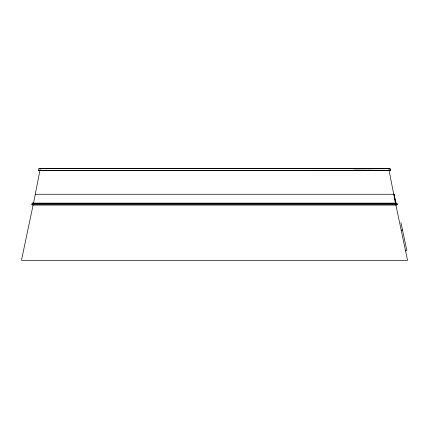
<?xml version="1.0" encoding="UTF-8"?>
<svg xmlns="http://www.w3.org/2000/svg" width="429" height="429" viewBox="0 0 429 429"><rect width="100%" height="100%" fill="white"/><g stroke="black" fill="none" stroke-linecap="round" stroke-linejoin="round"><path stroke-width="0.64" d="M38.546 170.42L38.889 168.661L388.797 168.661L390.111 168.661L390.454 170.42L38.546 170.42L390.454 170.42M32.196 203.132L396.804 203.132L397.147 204.74L395.833 205.019L33.167 205.019L31.853 204.74L32.196 203.132L33.505 203.41L40.203 168.919M353.807 168.688L353.576 168.919L389.977 168.688L390.32 170.447L389.945 170.447M358.998 168.688L358.767 168.919L359.148 168.688M364.157 168.688L363.781 168.919L364.301 168.688M368.527 168.919L369.053 168.688M396.804 203.132L395.495 203.41L388.797 168.919M401.174 230.228L402.482 229.949M405.539 250.836L406.848 250.557L400.922 222.565M395.822 203.346L394.058 194.262L393.72 194.326L394.058 194.262L395.833 203.341L395.495 203.41L395.495 203.132L407.55 260.339L21.45 260.339L33.505 203.132L33.505 203.41M353.652 168.688L38.889 168.661M394.047 194.262L35.269 194.262M33.167 203.41L395.833 203.41M31.853 204.74L397.147 204.74M396.294 203.153L396.712 203.153L397.05 204.762L396.637 204.756"/></g></svg>
